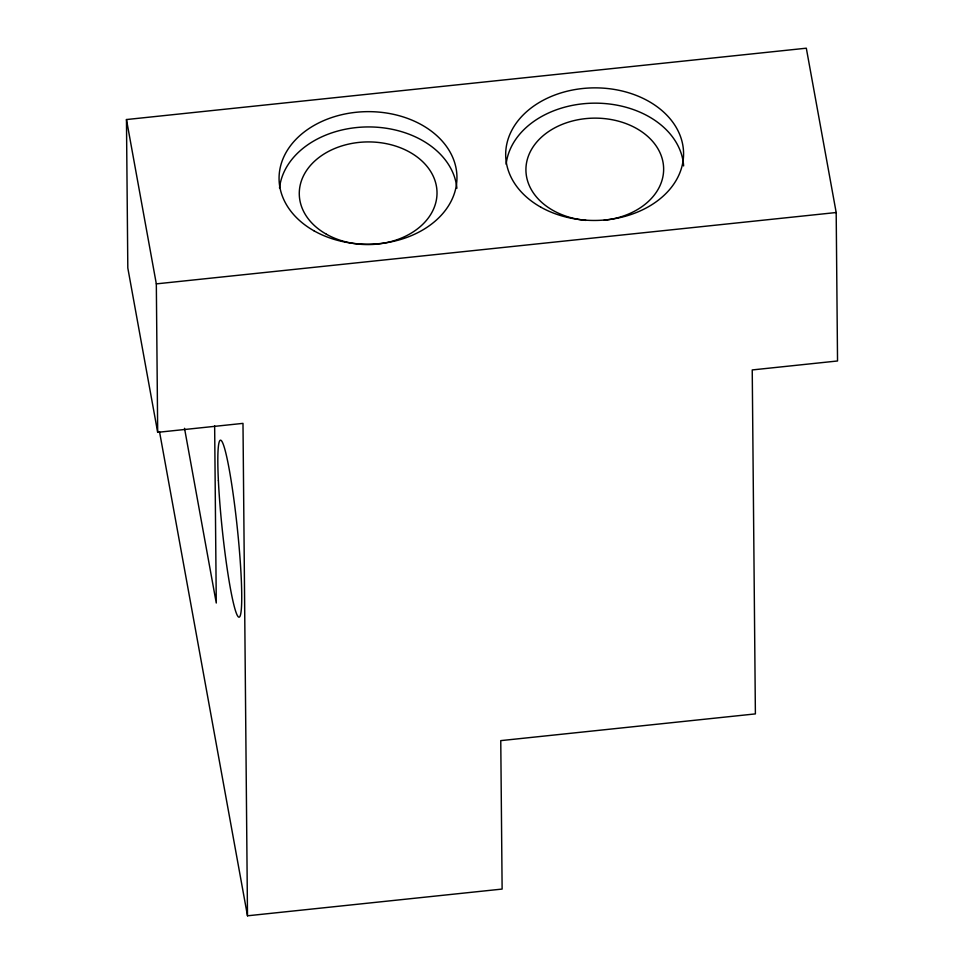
<?xml version="1.0" encoding="UTF-8"?>
<svg xmlns="http://www.w3.org/2000/svg" width="964" height="964" viewBox="0 0 964 964"><rect width="100%" height="100%" fill="white"/><g stroke="black" fill="none" stroke-linecap="round" stroke-linejoin="round"><path stroke-width="1.45" d="M247.495 915.8L242.988 423.377L157.686 432.33L127.814 268.004L126.465 119.548L806.314 48.2L836.186 212.526L837.535 360.982L752.233 369.935L755.39 713.902L500.762 740.629L502.124 889.073L247.495 915.8L159.518 431.679M157.686 432.33L156.325 283.874L836.186 212.526M184.522 428.317L216.273 603.018L214.647 425.775M126.465 119.548L156.325 283.874M586.028 220.395A68.866 51.321 -0.5 0 1 536.562 142.274A68.866 51.321 -0.5 0 1 652.712 141.479A68.866 51.321 -0.5 0 1 604.006 220.274M279.512 188.04A88.953 66.299 -0.5 0 1 368.802 126.935A88.953 66.299 -0.5 0 1 456.888 188.281M506.136 164.254A88.953 66.299 -0.5 0 1 596.391 103.16A88.953 66.299 -0.5 0 1 683.621 165.941M314.119 230.89A88.953 66.299 -0.5 0 0 456.237 185.992A88.953 66.299 -0.5 0 0 333.677 116.909A88.953 66.299 -0.5 0 0 314.119 230.89M540.732 207.115A88.953 66.299 -0.5 0 0 682.861 162.205A88.953 66.299 -0.5 0 0 560.289 93.134A88.953 66.299 -0.5 0 0 540.732 207.115M326.422 234.24A68.866 51.321 -0.5 0 0 436.463 199.476A68.866 51.321 -0.5 0 0 341.569 145.998A68.866 51.321 -0.5 0 0 326.422 234.24M218.382 480.638A88.953 7.555 84 0 0 238.59 617.044A88.953 7.555 84 0 0 232.336 488.399A88.953 7.555 84 0 0 218.382 480.638"/></g></svg>
